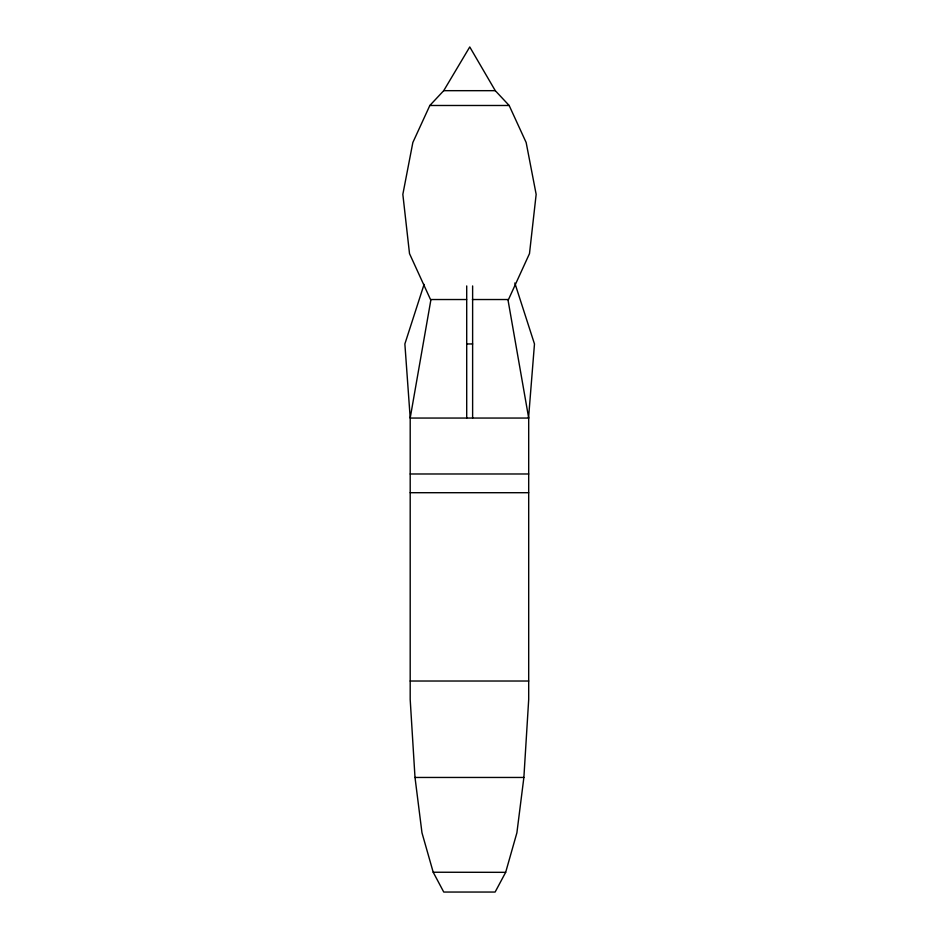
<?xml version="1.0" encoding="UTF-8"?>
<svg xmlns="http://www.w3.org/2000/svg" width="939" height="939" viewBox="0 0 939 939"><rect width="100%" height="100%" fill="white"/><g stroke="black" fill="none" stroke-linecap="round" stroke-linejoin="round"><path stroke-width="1.41" d="M424.088 284.376L404.873 343.932L410.202 417.996L410.19 699.485L415.003 777.457L421.975 832.799L433.208 872.237L443.748 892.05L495.123 892.05L505.663 872.331L516.896 832.799L523.88 777.457L528.692 699.485L528.692 418.055L507.929 299.529M528.551 418.008L534.479 343.956L514.818 283.003M430.942 299.529L410.19 418.055L528.692 418.055M472.387 299.529L508.492 299.529L529.49 253.612L536.157 194.361L526.157 142.517L509.161 105.485L495.276 90.672L469.758 46.95L443.724 90.672L429.839 105.485L412.843 142.517L402.843 194.361L409.51 253.612L430.508 299.529L466.613 299.529M443.724 90.672L495.276 90.672M429.839 105.485L509.161 105.485M466.706 343.956L472.622 343.956M410.19 473.984L528.692 473.984M410.19 492.705L528.692 492.705M410.19 681.021L528.692 681.021M415.003 777.457L523.88 777.457M433.208 872.237L505.663 872.331M472.622 285.937L472.622 418.008M466.706 285.937L466.706 418.008"/></g></svg>
